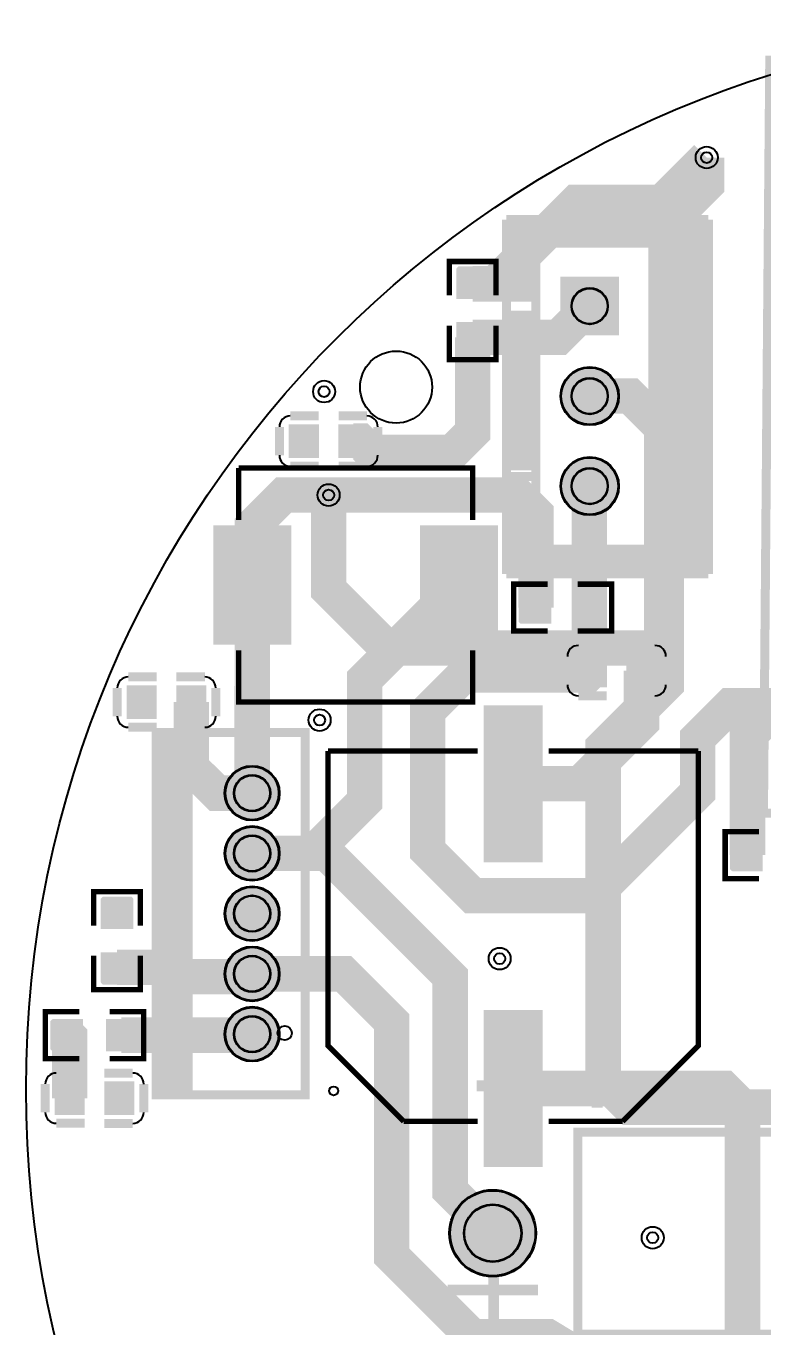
# Model space of a CAD drawing. Header units: millimetres. Extents: x 0.7 to 60.7, y -60.5 to 0.3.
# Drawn here: x 0.73 to 21.53, y -37.19 to -0.48 of the extents above; entities that cross this region are included whole.
import ezdxf

# ---------------------------------------------------------------- set-up
doc = ezdxf.new("R2010")
doc.units = ezdxf.units.MM
for name, color, linetype, true_color in [('BoardOutLine', 7, 'Continuous', 0xff00ff), ('BottomLayer', 7, 'Continuous', 0x0000ff), ('BottomSolderMaskLayer', 7, 'Continuous', 0xaa00ff), ('Document', 7, 'Continuous', 0xffffff), ('Hole', 7, 'Continuous', 0x222222), ('Multi-Layer', 7, 'Continuous', 0xc0c0c0), ('TopLayer', 7, 'Continuous', 0xff0000), ('TopPasteMaskLayer', 7, 'Continuous', 0x808080), ('TopSilkLayer', 7, 'Continuous', 0xffcc00), ('TopSolderMaskLayer', 7, 'Continuous', 0x800080)]:
    doc.layers.add(name, color=color, linetype=linetype, true_color=true_color)

msp = doc.modelspace()

# ---------------------------------------------------------------- hatches: boundary and pattern name
at = {"layer": 'BottomSolderMaskLayer'}
for points in [[(17.462661118870756, -7.556511887217312), (17.462661118870756, -9.207521640849677), (15.811913430278537, -9.207521640849677), (15.811913430278537, -7.556511887217312)], [(15.81163322326655, -10.922021844043684, 1), (17.462433324866755, -10.922021844043684, 1)], [(15.81163322326655, -13.462026924053816, 1), (17.462433324866755, -13.462026924053816, 1)], [(6.33661417322827, -22.12700025400045, 1), (7.887414274828473, -22.12700025400045, 1)], [(6.33661417322827, -23.827025654051226, 1), (7.887414274828473, -23.827025654051226, 1)], [(6.33661417322827, -25.527051054102117, 1), (7.887414274828473, -25.527051054102117, 1)], [(6.33661417322827, -27.227076454152893, 1), (7.887414274828473, -27.227076454152893, 1)], [(6.33661417322827, -28.92710185420367, 1), (7.887414274828473, -28.92710185420367, 1)], [(12.675539751079429, -34.544069088138144, 1), (15.126339852679633, -34.544069088138144, 1)]]:
    msp.add_hatch(color=256, dxfattribs=at).paths.add_polyline_path(points)
at = {"layer": 'Document'}
for points in [[(14.35102870205742, -13.71602743205483), (15.113030226060573, -13.71602743205483), (15.113030226060573, -15.24003048006091), (19.177038354076785, -15.24003048006091), (19.177038354076785, -6.604013208026345), (15.113030226060573, -6.604013208026345), (15.113030226060573, -8.128016256032538), (14.35102870205742, -8.128016256032538), (14.35102870205742, -5.842011684023305), (19.93903987807971, -5.842011684023305), (19.93903987807971, -16.00203200406395), (14.35102870205742, -16.00203200406395)], [(14.33703327406647, -8.702032004063994), (14.33703327406647, -13.02004064008122), (15.099034798069624, -13.02004064008122), (15.099034798069624, -8.702032004063994)], [(4.412014224028553, -30.62705105410214), (4.412014224028553, -20.527051054102117), (5.312014224028417, -20.527051054102117), (5.312014224028417, -30.62705105410214), (5.012014224028462, -30.62705105410214)], [(14.323520447040892, -21.32103124206253), (14.632537465074847, -21.32103124206253), (14.632537465074847, -22.557048514097005), (14.323520447040892, -22.557048514097005)], [(14.323520447040892, -31.00307340614677), (14.632537465074847, -31.00307340614677), (14.632537465074847, -29.767056134112295), (14.323520447040892, -29.767056134112295)], [(13.448031496063095, -30.539573279146566), (15.508026416052871, -30.539573279146566), (15.508026416052871, -30.230556261112497), (13.448031496063095, -30.230556261112497)], [(14.075742951486063, -34.90487680975366), (14.075742951486063, -37.45488950977892), (13.775742951485881, -37.45488950977892), (13.775742951485881, -34.90487680975366), (13.825730251460527, -34.90487680975366)], [(15.176047752095428, -36.29408178816357), (12.626035052070165, -36.29408178816357), (12.626035052070165, -35.99408178816361), (15.176047752095428, -35.99408178816361), (15.176047752095428, -36.044069088138144)]]:
    msp.add_hatch(color=256, dxfattribs=at).paths.add_polyline_path(points)
at = {"layer": 'Multi-Layer'}
for points in [[(17.437261874523756, -7.581915163830331), (17.437261874523756, -9.182118364236771), (15.83731267462531, -9.182118364236771), (15.83731267462531, -7.581915163830331)], [(15.837033274066652, -10.922021844043684, 1), (17.437033274066653, -10.922021844043684, 1)], [(15.837033274066652, -13.462026924053816, 1), (17.437033274066653, -13.462026924053816, 1)], [(6.362014224028371, -22.12700025400045, 1), (7.862014224028371, -22.12700025400045, 1)], [(6.362014224028371, -23.827025654051226, 1), (7.862014224028371, -23.827025654051226, 1)], [(6.362014224028371, -25.527051054102117, 1), (7.862014224028371, -25.527051054102117, 1)], [(6.362014224028371, -27.227076454152893, 1), (7.862014224028371, -27.227076454152893, 1)], [(6.362014224028371, -28.92710185420367, 1), (7.862014224028371, -28.92710185420367, 1)], [(12.700939801879532, -34.544069088138144, 1), (15.10093980187953, -34.544069088138144, 1)]]:
    msp.add_hatch(color=256, dxfattribs=at).paths.add_polyline_path(points)
at = {"layer": 'TopLayer'}
for points in [[(12.90302260604517, -8.159004318008556), (13.767030734061564, -8.159004318008556), (13.767030734061564, -7.3525273050545366), (12.90302260604517, -7.3525273050545366)], [(12.90302260604517, -8.859029718059446), (13.767030734061564, -8.859029718059446), (13.767030734061564, -9.665506731013465), (12.90302260604517, -9.665506731013465)], [(8.171018542037018, -11.742011684023396), (8.9710185420372, -11.742011684023396), (8.9710185420372, -12.642037084074104), (8.171018542037018, -12.642037084074104)], [(9.571018542037109, -11.742011684023396), (10.371018542037064, -11.742011684023396), (10.371018542037064, -12.642037084074104), (9.571018542037109, -12.642037084074104)], [(6.04511049022085, -14.596037592075163), (8.195097790195632, -14.596037592075163), (8.195097790195632, -17.916052832105606), (6.04511049022085, -17.916052832105606)], [(11.870942341884756, -14.596037592075163), (14.020929641859311, -14.596037592075163), (14.020929641859311, -17.916052832105606), (11.870942341884756, -17.916052832105606)], [(15.525019050038054, -17.32303784607575), (15.525019050038054, -16.459029718059355), (14.718542037084035, -16.459029718059355), (14.718542037084035, -17.32303784607575)], [(16.225044450088944, -17.32303784607575), (16.225044450088944, -16.459029718059355), (17.031521463042964, -16.459029718059355), (17.031521463042964, -17.32303784607575)], [(17.099034798069624, -19.1190500381), (16.29903479806967, -19.1190500381), (16.29903479806967, -18.21902463804929), (17.099034798069624, -18.21902463804929)], [(18.499034798069715, -19.1190500381), (17.699034798069533, -19.1190500381), (17.699034798069533, -18.21902463804929), (18.499034798069715, -18.21902463804929)], [(3.5990093980187794, -19.108026416052894), (4.399009398018961, -19.108026416052894), (4.399009398018961, -20.008051816103603), (3.5990093980187794, -20.008051816103603)], [(4.99900939801887, -19.108026416052894), (5.799009398018825, -19.108026416052894), (5.799009398018825, -20.008051816103603), (4.99900939801887, -20.008051816103603)], [(13.652908305816482, -24.012039624079307), (13.652908305816482, -19.71203962407924), (15.302921005842109, -19.71203962407924), (15.302921005842109, -24.012039624079307)], [(21.49403098806215, -23.44404368808739), (21.49403098806215, -24.30805181610367), (20.687553975107903, -24.30805181610367), (20.687553975107903, -23.44404368808739)], [(2.870002540005089, -25.93903987807971), (3.734010668021483, -25.93903987807971), (3.734010668021483, -25.132562865125692), (2.870002540005089, -25.132562865125692)], [(2.870002540005089, -26.6390652781306), (3.734010668021483, -26.6390652781306), (3.734010668021483, -27.44554229108462), (2.870002540005089, -27.44554229108462)], [(2.316992633985251, -29.388061976123936), (2.316992633985251, -28.524053848107656), (1.5105156210312316, -28.524053848107656), (1.5105156210312316, -29.388061976123936)], [(3.0170180340360275, -29.388061976123936), (3.0170180340360275, -28.524053848107656), (3.823495046990047, -28.524053848107656), (3.823495046990047, -29.388061976123936)], [(13.652908305816482, -32.61206502413006), (13.652908305816482, -28.312065024129993), (15.302921005842109, -28.312065024129993), (15.302921005842109, -32.61206502413006)], [(2.3670053340107415, -31.1840741681483), (1.5670053340106733, -31.1840741681483), (1.5670053340106733, -30.28404876809759), (2.3670053340107415, -30.28404876809759)], [(3.767005334010719, -31.1840741681483), (2.967005334010537, -31.1840741681483), (2.967005334010537, -30.28404876809759), (3.767005334010719, -30.28404876809759)]]:
    msp.add_hatch(color=256, dxfattribs=at).paths.add_polyline_path(points)
at = {"layer": 'TopPasteMaskLayer'}
for points in [[(12.885039370078857, -7.31399542799079), (12.885039370078857, -8.113995427990858), (12.93505207010412, -8.164008128016235), (13.163017526034992, -8.164008128016235), (13.163017526034992, -7.794005588011146), (13.493014986029948, -7.794005588011146), (13.493014986029948, -8.164008128016235), (13.735052070104075, -8.164008128016235), (13.78503937007872, -8.113995427990858), (13.78503937007872, -7.31399542799079), (13.735052070104075, -7.264008128016258), (12.93505207010412, -7.264008128016258)], [(13.785013970027876, -9.704038608077212), (13.785013970027876, -8.904038608077144), (13.735001270002613, -8.854025908051767), (13.507035814071742, -8.854025908051767), (13.507035814071742, -9.224028448056856), (13.177038354076785, -9.224028448056856), (13.177038354076785, -8.854025908051767), (12.93500127000243, -8.854025908051767), (12.885013970028012, -8.904038608077144), (12.885013970028012, -9.704038608077212), (12.93500127000243, -9.754025908051858), (13.735001270002613, -9.754025908051858)], [(8.171018542037018, -11.742011684023396), (8.9710185420372, -11.742011684023396), (8.9710185420372, -12.642037084074104), (8.171018542037018, -12.642037084074104)], [(9.571018542037109, -11.742011684023396), (10.371018542037064, -11.742011684023396), (10.371018542037064, -12.642037084074104), (9.571018542037109, -12.642037084074104)], [(6.04511049022085, -14.596037592075163), (8.195097790195632, -14.596037592075163), (8.195097790195632, -17.916052832105606), (6.04511049022085, -17.916052832105606)], [(11.870942341884756, -14.596037592075163), (14.020929641859311, -14.596037592075163), (14.020929641859311, -17.916052832105606), (11.870942341884756, -17.916052832105606)], [(14.680010160020402, -17.341021082042175), (15.480010160020356, -17.341021082042175), (15.530022860045847, -17.2910083820168), (15.530022860045847, -17.063042926085814), (15.160020320040758, -17.063042926085814), (15.160020320040758, -16.73304546609097), (15.530022860045847, -16.73304546609097), (15.530022860045847, -16.49100838201673), (15.480010160020356, -16.441021082042198), (14.680010160020402, -16.441021082042198), (14.630022860045756, -16.49100838201673), (14.630022860045756, -17.2910083820168)], [(17.070053340106597, -16.44104648209293), (16.270053340106642, -16.44104648209293), (16.22004064008138, -16.491059182118306), (16.22004064008138, -16.71902463804929), (16.590043180086468, -16.71902463804929), (16.590043180086468, -17.049022098044134), (16.22004064008138, -17.049022098044134), (16.22004064008138, -17.291059182118374), (16.270053340106642, -17.341046482092906), (17.070053340106597, -17.341046482092906), (17.120040640081243, -17.291059182118374), (17.120040640081243, -16.491059182118306)], [(17.099034798069624, -19.1190500381), (16.29903479806967, -19.1190500381), (16.29903479806967, -18.21902463804929), (17.099034798069624, -18.21902463804929)], [(18.499034798069715, -19.1190500381), (17.699034798069533, -19.1190500381), (17.699034798069533, -18.21902463804929), (18.499034798069715, -18.21902463804929)], [(3.5990093980187794, -19.108026416052894), (4.399009398018961, -19.108026416052894), (4.399009398018961, -20.008051816103603), (3.5990093980187794, -20.008051816103603)], [(4.99900939801887, -19.108026416052894), (5.799009398018825, -19.108026416052894), (5.799009398018825, -20.008051816103603), (4.99900939801887, -20.008051816103603)], [(13.652908305816482, -24.012039624079307), (13.652908305816482, -19.71203962407924), (15.302921005842109, -19.71203962407924), (15.302921005842109, -24.012039624079307)], [(20.649022098044043, -24.326035052070097), (21.449022098044225, -24.326035052070097), (21.499034798069715, -24.27602235204472), (21.499034798069715, -24.04805689611385), (21.129032258064626, -24.04805689611385), (21.129032258064626, -23.718059436118892), (21.499034798069715, -23.718059436118892), (21.499034798069715, -23.47602235204465), (21.449022098044225, -23.42603505207012), (20.649022098044043, -23.42603505207012), (20.599034798069624, -23.47602235204465), (20.599034798069624, -24.27602235204472)], [(2.852019304038663, -25.094030988061945), (2.852019304038663, -25.894030988062013), (2.90203200406404, -25.94404368808739), (3.129997459994911, -25.94404368808739), (3.129997459994911, -25.5740411480823), (3.4599949199898674, -25.5740411480823), (3.4599949199898674, -25.94404368808739), (3.7020320040639945, -25.94404368808739), (3.7520193040386403, -25.894030988062013), (3.7520193040386403, -25.094030988061945), (3.7020320040639945, -25.0440436880873), (2.90203200406404, -25.0440436880873)], [(3.7519939039877954, -27.484074168148368), (3.7519939039877954, -26.6840741681483), (3.701981203962532, -26.634061468122923), (3.4740157480314338, -26.634061468122923), (3.4740157480314338, -27.00406400812801), (3.1440182880367047, -27.00406400812801), (3.1440182880367047, -26.634061468122923), (2.9019812039623503, -26.634061468122923), (2.851993903987932, -26.6840741681483), (2.851993903987932, -27.484074168148368), (2.9019812039623503, -27.534061468123014), (3.701981203962532, -27.534061468123014)], [(1.4719837439674848, -29.406045212090476), (2.271983743967553, -29.406045212090476), (2.32199644399293, -29.3560325120651), (2.32199644399293, -29.128067056134114), (1.951993903987841, -29.128067056134114), (1.951993903987841, -28.79806959613927), (2.32199644399293, -28.79806959613927), (2.32199644399293, -28.55603251206503), (2.271983743967553, -28.5060452120905), (1.4719837439674848, -28.5060452120905), (1.421996443992839, -28.55603251206503), (1.421996443992839, -29.3560325120651)], [(3.8620269240539074, -28.50607061214123), (3.0620269240537255, -28.50607061214123), (3.012014224028462, -28.556083312166606), (3.012014224028462, -28.784048768097477), (3.3820167640335512, -28.784048768097477), (3.3820167640335512, -29.114046228092434), (3.012014224028462, -29.114046228092434), (3.012014224028462, -29.356083312166675), (3.0620269240537255, -29.406070612141207), (3.8620269240539074, -29.406070612141207), (3.912014224028553, -29.356083312166675), (3.912014224028553, -28.556083312166606)], [(13.652908305816482, -32.61206502413006), (13.652908305816482, -28.312065024129993), (15.302921005842109, -28.312065024129993), (15.302921005842109, -32.61206502413006)], [(2.3670053340107415, -31.1840741681483), (1.5670053340106733, -31.1840741681483), (1.5670053340106733, -30.28404876809759), (2.3670053340107415, -30.28404876809759)], [(3.767005334010719, -31.1840741681483), (2.967005334010537, -31.1840741681483), (2.967005334010537, -30.28404876809759), (3.767005334010719, -30.28404876809759)]]:
    msp.add_hatch(color=256, dxfattribs=at).paths.add_polyline_path(points)
at = {"layer": 'TopSilkLayer'}
for points in [[(16.69253238506485, -21.32103124206253), (17.00152400304796, -21.32103124206253), (17.00152400304796, -22.557048514097005), (16.69253238506485, -22.557048514097005)], [(16.69253238506485, -31.00307340614677), (17.00152400304796, -31.00307340614677), (17.00152400304796, -29.767056134112295), (16.69253238506485, -29.767056134112295)], [(15.817043434086827, -30.539573279146566), (17.877038354076603, -30.539573279146566), (17.877038354076603, -30.230556261112497), (15.817043434086827, -30.230556261112497)]]:
    msp.add_hatch(color=256, dxfattribs=at).paths.add_polyline_path(points)
at = {"layer": 'TopSolderMaskLayer'}
for points in [[(12.875810608690244, -8.182719793473325), (13.794242731416489, -8.182719793473325), (13.794242731416489, -7.328825270350421), (12.875810608690244, -7.328825270350421)], [(17.462661118870756, -7.556511887217312), (17.462661118870756, -9.207521640849677), (15.811913430278537, -9.207521640849677), (15.811913430278537, -7.556511887217312)], [(12.875810608690244, -8.835314242594677), (13.794242731416489, -8.835314242594677), (13.794242731416489, -9.689208765717694), (12.875810608690244, -9.689208765717694)], [(15.81163322326655, -10.922021844043684, 1), (17.462433324866755, -10.922021844043684, 1)], [(8.145620104143518, -11.716610916375998), (8.996420205743789, -11.716610916375998), (8.996420205743789, -12.667437851721502), (8.145620104143518, -12.667437851721502)], [(9.54561687833052, -11.716610916375998), (10.396416979930791, -11.716610916375998), (10.396416979930791, -12.667437851721502), (9.54561687833052, -12.667437851721502)], [(15.81163322326655, -13.462026924053816, 1), (17.462433324866755, -13.462026924053816, 1)], [(6.019709839273219, -14.570637735600258), (8.220496640700276, -14.570637735600258), (8.220496640700276, -17.941453077230904), (6.019709839273219, -17.941453077230904)], [(11.845543491380113, -14.570637735600258), (14.04633029280717, -14.570637735600258), (14.04633029280717, -17.941453077230904), (11.845543491380113, -17.941453077230904)], [(15.550426300625759, -17.348437896875794), (15.550426300625759, -16.43362966725931), (14.69314918607165, -16.43362966725931), (14.69314918607165, -17.348437896875794)], [(16.19963719950124, -17.348437896875794), (16.19963719950124, -16.43362966725931), (17.056914314055348, -16.43362966725931), (17.056914314055348, -17.348437896875794)], [(17.124436461776213, -19.144450805747397), (16.273636360175942, -19.144450805747397), (16.273636360175942, -18.193623870401893), (17.124436461776213, -18.193623870401893)], [(18.524433235963215, -19.144450805747397), (17.673633134362944, -19.144450805747397), (17.673633134362944, -18.193623870401893), (18.524433235963215, -18.193623870401893)], [(3.573610960125052, -19.082625648405497), (4.42441106172555, -19.082625648405497), (4.42441106172555, -20.033452583751), (3.573610960125052, -20.033452583751)], [(4.9736077343122815, -19.082625648405497), (5.824407835912552, -19.082625648405497), (5.824407835912552, -20.033452583751), (4.9736077343122815, -20.033452583751)], [(13.64316034933654, -24.078232013356683), (13.64316034933654, -19.64584488877415), (15.312666261641652, -19.64584488877415), (15.312666261641652, -24.078232013356683)], [(6.33661417322827, -22.12700025400045, 1), (7.887414274828473, -22.12700025400045, 1)], [(6.33661417322827, -23.827025654051226, 1), (7.887414274828473, -23.827025654051226, 1)], [(21.519438238649855, -23.418643637287232), (21.519438238649855, -24.333451866903715), (20.66216112409552, -24.333451866903715), (20.66216112409552, -23.418643637287232)], [(6.33661417322827, -25.527051054102117, 1), (7.887414274828473, -25.527051054102117, 1)], [(2.842790542650164, -25.96275535354448), (3.761222665376181, -25.96275535354448), (3.761222665376181, -25.108860830421463), (2.842790542650164, -25.108860830421463)], [(2.842790542650164, -26.615349802665833), (3.761222665376181, -26.615349802665833), (3.761222665376181, -27.469244325788736), (2.842790542650164, -27.469244325788736)], [(6.33661417322827, -27.227076454152893, 1), (7.887414274828473, -27.227076454152893, 1)], [(6.33661417322827, -28.92710185420367, 1), (7.887414274828473, -28.92710185420367, 1)], [(13.64316034933654, -32.67825975943515), (13.64316034933654, -28.245872634852617), (15.312666261641652, -28.245872634852617), (15.312666261641652, -32.67825975943515)], [(2.3423998845729557, -29.41346202692398), (2.3423998845729557, -28.49865379730761), (1.4851227700187337, -28.49865379730761), (1.4851227700187337, -29.41346202692398)], [(2.99161078344855, -29.41346202692398), (2.99161078344855, -28.49865379730761), (3.8488878980026584, -28.49865379730761), (3.8488878980026584, -29.41346202692398)], [(2.3924069977173303, -31.209474935795697), (1.5416068961169458, -31.209474935795697), (1.5416068961169458, -30.258648000450194), (2.3924069977173303, -30.258648000450194)], [(3.7924037719044463, -31.209474935795697), (2.941603670303948, -31.209474935795697), (2.941603670303948, -30.258648000450194), (3.7924037719044463, -30.258648000450194)], [(12.675539751079429, -34.544069088138144, 1), (15.126339852679633, -34.544069088138144, 1)]]:
    msp.add_hatch(color=256, dxfattribs=at).paths.add_polyline_path(points)

# ---------------------------------------------------------------- linework, layer by layer
at = {"layer": 'BoardOutLine'}
msp.add_circle((30.734061468122945, -30.480060960121932), 30.000000000000004, dxfattribs=at)
at = {"layer": 'BottomLayer', "const_width": 1}
for points in [[(47.6250952501905, -21.33604267208534), (42.54508509017023, -21.33604267208534), (39.62407924815852, -24.25704851409705), (26.416052832105606, -24.25704851409705), (24.638049276098627, -26.035052070104143), (24.638049276098627, -29.337058674117316), (22.98704597409187, -30.98806197612396), (17.780035560071155, -30.98806197612396), (17.018034036068002, -30.22606045212092), (17.018034036068002, -20.828041656083315), (18.79603759207521, -19.050038100076222), (18.79603759207521, -5.334010668021278), (19.93903987807971, -4.191008382016776)], [(9.271018542037154, -13.71602743205483), (9.271018542037154, -16.383032766065526), (10.922021844043684, -18.03403606807217), (18.79603759207521, -18.03403606807217)]]:
    msp.add_lwpolyline(points, dxfattribs=at)
at = {"layer": 'BottomSolderMaskLayer'}
for centre, radius in [((16.63716027432065, -8.382016764033551), 0.5158750317500634), ((16.637033274066653, -10.922021844043684), 0.8254000508001016), ((16.63690627381243, -10.922021844043684), 0.5158750317500634), ((16.637033274066653, -13.462026924053816), 0.8254000508001016), ((16.63690627381243, -13.462026924053816), 0.5158750317500634), ((7.112014224028371, -22.12700025400045), 0.7754000508001018), ((7.112014224028371, -22.127076454152984), 0.5169333672000678), ((7.112014224028371, -23.827025654051226), 0.7754000508001018), ((7.112014224028371, -23.827178054356068), 0.5169333672000678), ((7.112014224028371, -25.527051054102117), 0.7754000508001018), ((7.112014224028371, -25.527051054102117), 0.5169333672000678), ((7.112014224028371, -27.227076454152893), 0.7754000508001018), ((7.112014224028371, -27.22717805435616), 0.5169333672000678), ((7.112014224028371, -28.92710185420367), 0.7754000508001018), ((7.112014224028371, -28.92702565405125), 0.5169333672000678), ((13.900939801879531, -34.544069088138144), 1.2254000508001017), ((13.901016002032065, -34.544069088138144), 0.8169333672000678)]:
    msp.add_circle(centre, radius, dxfattribs=at)
at = {"layer": 'Document'}
msp.add_circle((8.032004064008106, -28.897129794259627), 0.19989839979679963, dxfattribs=at)
at = {"layer": 'Hole'}
for centre in [(19.93903987807971, -4.191008382016776), (9.144018288036705, -10.79502159004312), (9.271018542037154, -13.71602743205483), (9.017018034036028, -20.066040132080275), (14.097028194056293, -26.797053594107183), (18.415036830073632, -34.67106934213871)]:
    msp.add_circle(centre, 0.15499110998222, dxfattribs=at)
at = {"layer": 'Multi-Layer'}
for centre, radius in [((19.93903987807971, -4.191008382016776), 0.31000762001524007), ((16.63716027432065, -8.382016764033551), 0.5), ((11.17602235204481, -10.66802133604267), 1.0160020320040641), ((16.637033274066653, -10.922021844043684), 0.8), ((9.144018288036705, -10.79502159004312), 0.31000762001524007), ((16.63690627381243, -10.922021844043684), 0.5), ((16.637033274066653, -13.462026924053816), 0.8), ((16.63690627381243, -13.462026924053816), 0.5), ((9.271018542037154, -13.71602743205483), 0.31000762001524007), ((9.017018034036028, -20.066040132080275), 0.31000762001524007), ((7.112014224028371, -22.12700025400045), 0.7500000000000001), ((7.112014224028371, -22.127076454152984), 0.5), ((7.112014224028371, -23.827025654051226), 0.7500000000000001), ((7.112014224028371, -23.827178054356068), 0.5), ((7.112014224028371, -25.527051054102117), 0.7500000000000001), ((7.112014224028371, -25.527051054102117), 0.5), ((7.112014224028371, -27.227076454152893), 0.7500000000000001), ((7.112014224028371, -27.22717805435616), 0.5), ((14.097028194056293, -26.797053594107183), 0.31000762001524007), ((7.112014224028371, -28.92710185420367), 0.7500000000000001), ((7.112014224028371, -28.92702565405125), 0.5), ((13.900939801879531, -34.544069088138144), 1.2000000000000002), ((13.901016002032065, -34.544069088138144), 0.8), ((18.415036830073632, -34.67106934213871), 0.31000762001524007)]:
    msp.add_circle(centre, radius, dxfattribs=at)
at = {"layer": 'TopLayer', "const_width": 1}
for points in [[(19.93903987807971, -4.191008382016776), (19.93903987807971, -4.953009906019815), (19.431038862077685, -5.461010922021842), (16.256032512065076, -5.461010922021842), (13.961391922783832, -7.7556515113030855), (13.335026670053367, -7.7556515113030855)], [(16.637287274574646, -8.382016764033551), (15.756921513843054, -9.26238252476503), (13.335026670053367, -9.26238252476503)], [(9.971043942087817, -12.19202438404875), (10.160020320040758, -12.19202438404875), (10.482346964693988, -12.51435102870198), (12.758699517399009, -12.51435102870198), (13.335026670053367, -11.938023876047737), (13.335026670053367, -9.26238252476503)], [(16.637033274066653, -10.922021844043684), (17.780035560071155, -10.922021844043684), (18.66903733807476, -11.811023622047173), (18.66903733807476, -18.100076200152444), (18.100076200152444, -18.669037338074645)], [(16.637033274066653, -13.462026924053816), (16.628397256794415, -13.47066294132594), (16.628397256794415, -16.891033782067552)], [(15.121666243332584, -16.891033782067552), (15.121666243332584, -14.23266446532898), (14.605029210058547, -13.71602743205483), (8.001016002031974, -13.71602743205483), (7.119634239268635, -14.597409194818283), (7.119634239268635, -16.256032512064962)], [(7.112014224028371, -23.82778765557532), (8.81127762255528, -23.82778765557532), (10.287020574041208, -22.352044704089394), (10.287020574041208, -18.915417830835622), (12.946405892811754, -16.256032512064962)], [(7.112014224028371, -22.125984251968475), (7.119634239268635, -16.256032512064962)], [(16.69898399796807, -18.669037338074645), (16.628397256794415, -18.598450596901216), (16.628397256794415, -16.891033782067552)], [(16.697993395986714, -18.669037338074645), (16.570993141986264, -18.79603759207521), (13.08102616205224, -18.79603759207521), (12.065024130048187, -19.81203962407926), (12.065024130048187, -23.749047498095024), (13.335026670053367, -25.01905003810009), (16.764033528067102, -25.01905003810009), (19.68503937007881, -22.09804419608838), (19.68503937007881, -20.5740411480823), (20.59944119888246, -19.659639319278654), (21.981203962408017, -19.659639319278654)], [(18.100076200152444, -18.669037338074645), (18.100076200152444, -20.12700025400045), (16.365252730505517, -21.86182372364749), (14.47802895605787, -21.86182372364749)], [(7.112014224028371, -22.125984251968475), (6.123952247904526, -22.125984251968475), (5.400050800101781, -21.402082804165616), (5.400050800101781, -19.55803911607825)], [(21.980187960376043, -19.659639319278654), (21.090678181356225, -20.549149098298244), (21.090678181356225, -23.876047752095474)], [(7.112014224028371, -23.82778765557532), (9.222758445517002, -23.82778765557532), (12.70002540005089, -27.30505461010921), (12.70002540005089, -33.3426466852934), (13.901447802895518, -34.544069088138144)], [(3.302006604013286, -27.042418084836186), (4.690373380746678, -27.042418084836186), (4.953009906019815, -27.30505461010921), (7.034036068072282, -27.30505461010921), (7.112014224028371, -27.227076454152893)], [(19.43865887731772, -39.878079756159536), (15.455930911861742, -37.465074930149854), (13.335026670053367, -37.465074930149854), (11.049022098044134, -35.179070358140734), (11.049022098044134, -28.575057150114276), (9.700279400558884, -27.226314452628912), (7.112014224028371, -27.226314452628912)], [(1.9136398272796669, -28.956057912115853), (1.9669799339599194, -29.00939801879599), (1.9669799339599194, -30.734061468122945)], [(3.4203708407417253, -28.956057912115853), (7.083058166116416, -28.956057912115853), (7.112014224028371, -28.92710185420367)], [(14.47802895605787, -30.46228092456181), (20.42926085852173, -30.46228092456181), (20.947421894843956, -30.98044196088381), (20.947421894843956, -39.878079756159536)]]:
    msp.add_lwpolyline(points, dxfattribs=at)
at = {"layer": 'TopSilkLayer', "const_width": 0.25400050800101603}
for points in [[(21.540055880111822, -22.690017780035532), (39.42006604013204, -22.690017780035532), (39.42006604013204, -1.4400558801116858), (21.717043434086918, -1.4400558801116858), (21.540055880111822, -22.690017780035532)], [(19.177038354076785, -6.604013208026345), (15.113030226060573, -6.604013208026345), (15.113030226060573, -15.24003048006091), (19.177038354076785, -15.24003048006091), (19.177038354076785, -6.604013208026345)], [(4.409956819913759, -30.6431292862585), (4.409956819913759, -20.41960883921763), (8.61366522733033, -20.41960883921763), (8.61366522733033, -30.6431292862585), (4.409956819913759, -30.6431292862585)], [(25.10104140208273, -37.39405638811286), (16.301041402082774, -37.39405638811286), (16.301041402082774, -31.694056388112813), (25.10104140208273, -31.694056388112813), (25.10104140208273, -37.39405638811286)]]:
    msp.add_lwpolyline(points, close=True, dxfattribs=at)
at = {"layer": 'TopSilkLayer'}
for points, const_width in [([(14.287401574803198, -15.942087884175749), (14.287401574803198, -5.9420878841757485)], 0.25400050800101603), ([(14.287401574803198, -5.9420878841757485), (19.987172974346095, -5.9420878841757485)], 0.25400050800101603), ([(19.987172974346095, -5.9420878841757485), (19.987172974346095, -15.942087884175749)], 0.25400050800101603), ([(12.674422148844315, -8.082804165608309), (12.674422148844315, -7.1239268478536815), (13.995631191262419, -7.1239268478536815), (13.995631191262419, -8.082804165608309)], 0.15240030480060962), ([(15.113030226060573, -8.128016256032538), (14.287401574803198, -8.128016256032538)], 0.25400050800101603), ([(15.113030226060573, -8.643383286766607), (14.287401574803198, -8.643383286766607)], 0.25400050800101603), ([(12.674422148844315, -8.935229870459693), (12.674422148844315, -9.894107188214434), (13.995631191262419, -9.894107188214434), (13.995631191262419, -8.935229870459693)], 0.15240030480060962), ([(8.990830581661157, -11.481915163830308), (8.190855981712048, -11.481915163830308)], 0.25400050800101603), ([(9.551282702565459, -11.482397764795564), (10.351257302514568, -11.482397764795564)], 0.25400050800101603), ([(7.881102362204729, -12.591770383540734), (7.881102362204729, -11.791719583439203)], 0.25400050800101603), ([(10.661036322072732, -11.792252984506035), (10.661036322072732, -12.592278384556721)], 0.25400050800101603), ([(8.990830581661157, -12.90160020320036), (8.190855981712048, -12.90160020320036)], 0.25400050800101603), ([(9.551282702565459, -12.902057404114771), (10.351257302514568, -12.902057404114771)], 0.25400050800101603), ([(13.335026670053367, -14.415900431800878), (13.335026670053367, -12.95402590805179), (6.731013462027022, -12.95402590805179)], 0.15199390398780802), ([(6.731013462027022, -12.95402590805179), (6.731013462027022, -14.415900431800878)], 0.15199390398780802), ([(15.113030226060573, -13.189992379984801), (14.287401574803198, -13.189992379984801)], 0.25400050800101603), ([(15.113030226060573, -13.67259334518667), (14.287401574803198, -13.67259334518667)], 0.25400050800101603), ([(19.987172974346095, -15.942087884175749), (14.287401574803198, -15.942087884175749)], 0.25400050800101603), ([(15.44881889763792, -17.551638303276604), (14.48994157988318, -17.551638303276604), (14.48994157988318, -16.2304292608585), (15.44881889763792, -16.2304292608585)], 0.15240030480060962), ([(16.301244602489305, -17.551638303276604), (17.26012192024382, -17.551638303276604), (17.26012192024382, -16.2304292608585), (16.301244602489305, -16.2304292608585)], 0.15240030480060962), ([(17.118770637541274, -17.959004318008624), (16.318796037592165, -17.959004318008624)], 0.25400050800101603), ([(17.679222758445576, -17.959461518923035), (18.479197358394686, -17.959461518923035)], 0.25400050800101603), ([(6.731013462027022, -18.09616459232916), (6.731013462027022, -19.55803911607825), (13.335026670053367, -19.55803911607825), (13.335026670053367, -18.09616459232916)], 0.15199390398780802), ([(16.009017018034, -19.068808737617474), (16.009017018034, -18.268783337566674)], 0.25400050800101603), ([(18.788950977902005, -18.26929133858266), (18.788950977902005, -19.069342138684306)], 0.25400050800101603), ([(4.418821437642919, -18.847929895859693), (3.618846837693809, -18.847929895859693)], 0.25400050800101603), ([(4.97927355854722, -18.84841249682495), (5.77924815849633, -18.84841249682495)], 0.25400050800101603), ([(3.30909321818649, -19.957785115570232), (3.30909321818649, -19.157734315468588)], 0.25400050800101603), ([(6.089027178054266, -19.15826771653542), (6.089027178054266, -19.95829311658622)], 0.25400050800101603), ([(17.118770637541274, -19.37866395732783), (16.318796037592165, -19.37866395732783)], 0.25400050800101603), ([(17.679222758445576, -19.379146558293087), (18.479197358394686, -19.379146558293087)], 0.25400050800101603), ([(4.418821437642919, -20.267614935229858), (3.618846837693809, -20.267614935229858)], 0.25400050800101603), ([(4.97927355854722, -20.26807213614427), (5.77924815849633, -20.26807213614427)], 0.25400050800101603), ([(5.312014224028417, -30.62705105410214), (5.312014224028417, -20.427051054102094)], 0.25400050800101603), ([(9.251790703581491, -20.935814071628215), (9.251790703581491, -29.25204470408937), (11.388036576073091, -31.388290576581085)], 0.15240030480060962), ([(13.472898145796307, -20.935814071628215), (9.251790703581491, -20.935814071628215)], 0.15199390398780802), ([(19.704267208534475, -20.935814071628215), (15.483159766319432, -20.935814071628215)], 0.15199390398780802), ([(19.704267208534475, -20.935814071628215), (19.704267208534475, -29.25204470408937), (17.568021336042648, -31.388290576581085)], 0.15240030480060962), ([(21.41783083566179, -23.21544323088642), (20.458953517907048, -23.21544323088642), (20.458953517907048, -24.536652273304526), (21.41783083566179, -24.536652273304526)], 0.15240030480060962), ([(2.6414020828041203, -25.862839725679464), (2.6414020828041203, -24.903962407924723), (3.962611125222338, -24.903962407924723), (3.962611125222338, -25.862839725679464)], 0.15240030480060962), ([(2.6414020828041203, -26.71526543053085), (2.6414020828041203, -27.674142748285476), (3.962611125222338, -27.674142748285476), (3.962611125222338, -26.71526543053085)], 0.15240030480060962), ([(2.2407924815850038, -29.616662433324905), (1.2819151638302628, -29.616662433324905), (1.2819151638302628, -28.295453390906687), (2.2407924815850038, -28.295453390906687)], 0.15240030480060962), ([(3.0932181864363884, -29.616662433324905), (4.052095504191129, -29.616662433324905), (4.052095504191129, -28.295453390906687), (3.0932181864363884, -28.295453390906687)], 0.15240030480060962), ([(2.386741173482392, -30.024028448056924), (1.5867665735331684, -30.024028448056924)], 0.25400050800101603), ([(2.9471932943865795, -30.024485648971336), (3.747167894335689, -30.024485648971336)], 0.25400050800101603), ([(1.2769875539751183, -31.13383286766566), (1.2769875539751183, -30.33380746761486)], 0.25400050800101603), ([(4.056921513843008, -30.334315468630848), (4.056921513843008, -31.134366268732492)], 0.25400050800101603), ([(2.386741173482392, -31.44368808737613), (1.5867665735331684, -31.44368808737613)], 0.25400050800101603), ([(2.9471932943865795, -31.444170688341387), (3.747167894335689, -31.444170688341387)], 0.25400050800101603), ([(11.388036576073091, -31.388290576581085), (13.472898145796307, -31.388290576581085)], 0.15199390398780802), ([(15.483159766319432, -31.388290576581085), (17.568021336042648, -31.388290576581085)], 0.15199390398780802)]:
    msp.add_lwpolyline(points, dxfattribs=dict(at, const_width=const_width))
msp.add_circle((9.411988823977708, -30.527051054102117), 0.12700025400050802, dxfattribs=at)
for centre, start, end in [((8.190932177699551, -11.791744982449018), 90, 180.00939448330345), ((10.35120650345425, -11.79222758445519), 359.9953028545985, 90), ((8.190932181864355, -12.591770384581991), 179.99999980746952, 270), ((10.351206502413106, -12.592227584455145), 270, 0), ((16.318846837693627, -18.26883413766825), 90, 180), ((18.47912115824238, -18.269291337541517), 359.9999998074695, 90), ((3.6189230336813125, -19.157759714478516), 90, 180.00939448330345), ((5.7791973594360115, -19.158242316484575), 359.9953028545985, 90), ((16.318846836652483, -19.06883413766832), 179.9953028545985, 270), ((18.479121162407182, -19.069316739674377), 270, 0.009394483303464608), ((3.618923037846116, -19.957785116611376), 179.99999980746952, 270), ((5.77919735839464, -19.958242316484643), 270, 0), ((1.5868173736347444, -30.333858267716437), 90, 180), ((3.747091694183382, -30.334315467589704), 359.9999998074695, 90), ((1.5868173725936003, -31.133858267716505), 179.9953028545985, 270), ((3.7470916983481857, -31.134340869722564), 270, 0.009394483303464608)]:
    msp.add_arc(centre, 0.30982981965963935, start, end, dxfattribs=at)
at = {"layer": 'TopSolderMaskLayer'}
for centre, radius in [((16.63716027432065, -8.382016764033551), 0.5158750317500634), ((16.637033274066653, -10.922021844043684), 0.8254000508001016), ((16.63690627381243, -10.922021844043684), 0.5158750317500634), ((16.637033274066653, -13.462026924053816), 0.8254000508001016), ((16.63690627381243, -13.462026924053816), 0.5158750317500634), ((7.112014224028371, -22.12700025400045), 0.7754000508001018), ((7.112014224028371, -22.127076454152984), 0.5169333672000678), ((7.112014224028371, -23.827025654051226), 0.7754000508001018), ((7.112014224028371, -23.827178054356068), 0.5169333672000678), ((7.112014224028371, -25.527051054102117), 0.7754000508001018), ((7.112014224028371, -25.527051054102117), 0.5169333672000678), ((7.112014224028371, -27.227076454152893), 0.7754000508001018), ((7.112014224028371, -27.22717805435616), 0.5169333672000678), ((7.112014224028371, -28.92710185420367), 0.7754000508001018), ((7.112014224028371, -28.92702565405125), 0.5169333672000678), ((13.900939801879531, -34.544069088138144), 1.2254000508001017), ((13.901016002032065, -34.544069088138144), 0.8169333672000678)]:
    msp.add_circle(centre, radius, dxfattribs=at)

doc.saveas('drawing.dxf')
